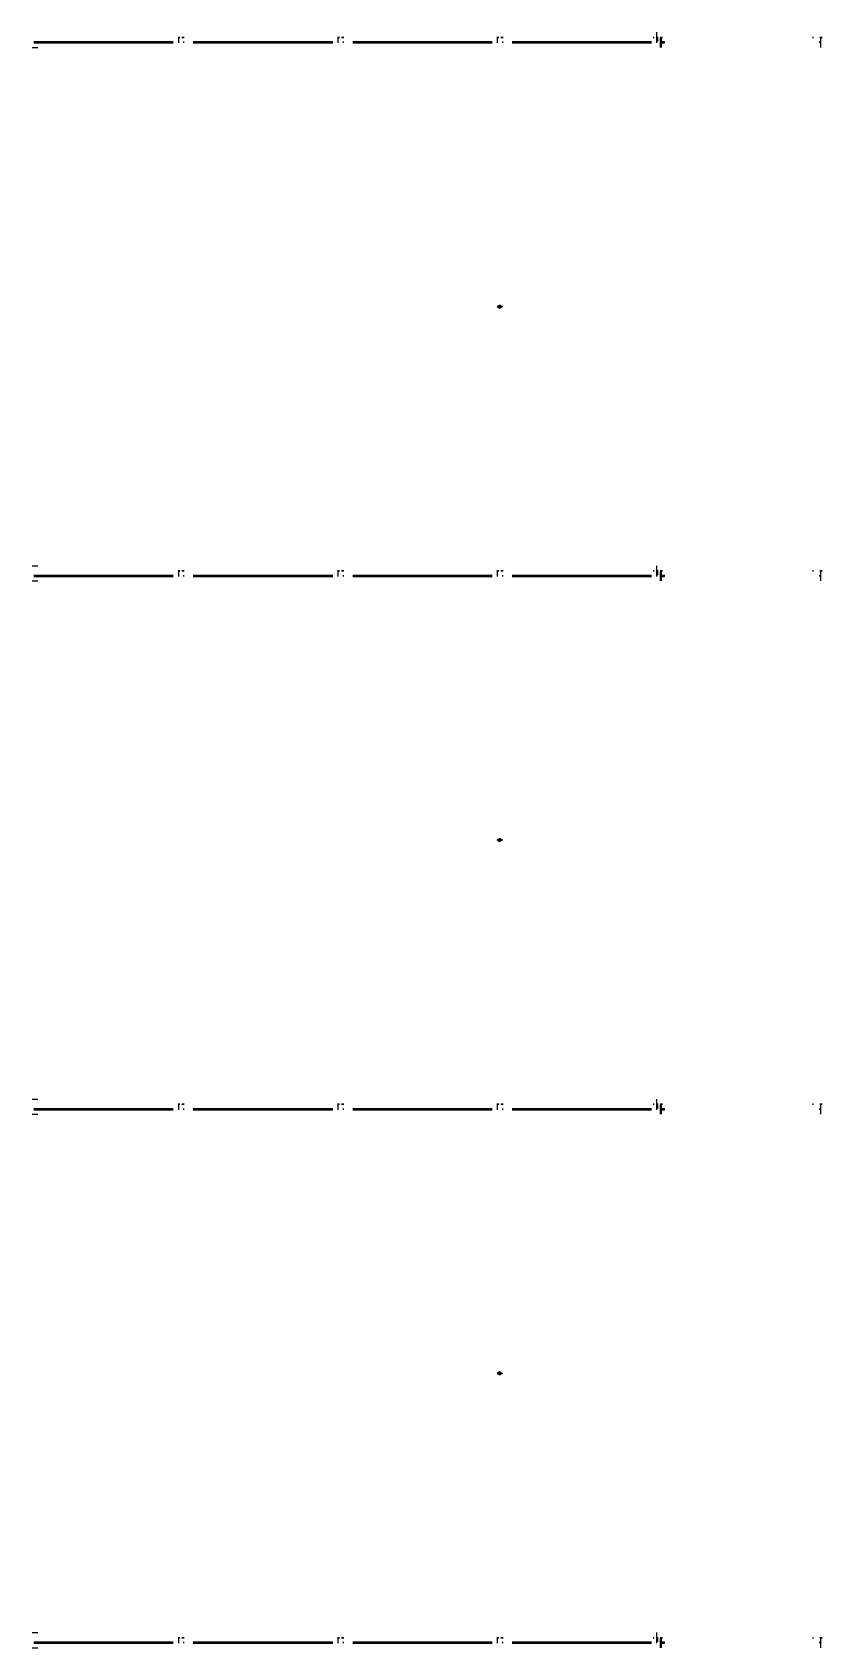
# Model space of a CAD drawing. Header units: inches. Extents: x -37 to 842, y -205 to 94.
# Drawn here: x 24.49 to 27.46, y -156.49 to -150.43 of the extents above; entities that cross this region are included whole.
import ezdxf

# ---------------------------------------------------------------- set-up
doc = ezdxf.new("R2010")
doc.units = ezdxf.units.IN
doc.header["$MEASUREMENT"] = 0
doc.linetypes.add('HIDDEN', pattern=[19.05, 12.7, -6.35])
doc.layers.add('Planta_coberta-HID', color=7, linetype='HIDDEN')

msp = doc.modelspace()

# ---------------------------------------------------------------- linework, layer by layer
at = {"layer": 'Planta_coberta-HID'}
for p, q in [((25.0424, -150.4703), (25.0424, -150.4471)), ((25.0459, -150.4521), (25.0459, -150.4471)), ((25.0572, -150.4521), (25.0572, -150.4471)), ((25.0622, -150.4521), (25.0622, -150.4471)), ((25.6407, -150.4703), (25.6407, -150.4471)), ((25.6443, -150.4521), (25.6443, -150.4471)), ((25.6556, -150.4521), (25.6556, -150.4471)), ((25.6606, -150.4521), (25.6606, -150.4471)), ((26.2391, -150.4703), (26.2391, -150.4471)), ((26.2426, -150.4521), (26.2426, -150.4471)), ((26.2539, -150.4521), (26.2539, -150.4471)), ((26.2589, -150.4521), (26.2589, -150.4471)), ((26.8255, -150.4521), (26.8255, -150.4471)), ((26.8374, -150.4703), (26.8374, -150.4303)), ((26.8409, -150.4653), (26.8409, -150.4471)), ((26.8522, -150.4521), (26.8522, -150.4471)), ((26.8538, -150.4871), (26.8538, -150.4471)), ((26.8572, -150.4521), (26.8572, -150.4471)), ((27.4238, -150.4521), (27.4238, -150.4471)), ((27.4506, -150.4521), (27.4506, -150.4471)), ((27.4522, -150.4871), (27.4522, -150.4471)), ((27.4556, -150.4521), (27.4556, -150.4471)), ((24.493, -150.4871), (24.5135, -150.4871)), ((24.499, -150.4653), (25.0222, -150.4653)), ((24.499, -150.4703), (25.0222, -150.4703)), ((25.0622, -150.4703), (25.0622, -150.4653)), ((25.0973, -150.4653), (25.6206, -150.4653)), ((25.0973, -150.4703), (25.6206, -150.4703)), ((25.6606, -150.4703), (25.6606, -150.4653)), ((25.6956, -150.4653), (26.2189, -150.4653)), ((25.6956, -150.4703), (26.2189, -150.4703)), ((26.2589, -150.4703), (26.2589, -150.4653)), ((26.294, -150.4653), (26.8172, -150.4653)), ((26.294, -150.4703), (26.8172, -150.4703)), ((26.8503, -150.4871), (26.8503, -150.4521)), ((26.8522, -150.4653), (26.8657, -150.4653)), ((26.8572, -150.4703), (26.8657, -150.4703)), ((26.8657, -150.4703), (26.8657, -150.4653)), ((27.4486, -150.4703), (27.4486, -150.4653)), ((26.237, -151.4587), (26.2473, -151.4644)), ((26.2371, -151.4587), (26.2473, -151.4644)), ((26.2473, -151.453), (26.2372, -151.4586)), ((26.2372, -151.4586), (26.2473, -151.4643)), ((26.2473, -151.453), (26.2374, -151.4585)), ((26.2374, -151.4585), (26.2473, -151.464)), ((26.2473, -151.4532), (26.2378, -151.4584)), ((26.2378, -151.4585), (26.2473, -151.4637)), ((26.2383, -151.4584), (26.2473, -151.4634)), ((26.2473, -151.4534), (26.2384, -151.4584)), ((26.239, -151.4583), (26.2473, -151.4629)), ((26.2473, -151.4537), (26.2391, -151.4583)), ((26.2398, -151.4582), (26.2473, -151.4624)), ((26.2473, -151.4541), (26.2399, -151.4582)), ((26.2473, -151.4546), (26.2408, -151.4581)), ((26.2408, -151.4582), (26.2473, -151.4618)), ((26.2418, -151.4581), (26.2473, -151.4612)), ((26.2473, -151.4551), (26.2419, -151.4581)), ((26.2429, -151.4581), (26.2473, -151.4605)), ((26.2473, -151.4557), (26.243, -151.458)), ((26.2441, -151.458), (26.2473, -151.4598)), ((26.2473, -151.4563), (26.2442, -151.458)), ((26.2453, -151.458), (26.2473, -151.4591)), ((26.2473, -151.457), (26.2454, -151.458)), ((26.2466, -151.458), (26.2473, -151.4584)), ((26.2473, -151.453), (26.2574, -151.4586)), ((26.2473, -151.453), (26.2571, -151.4585)), ((26.2473, -151.4532), (26.2567, -151.4584)), ((26.2473, -151.4534), (26.2562, -151.4584)), ((26.2473, -151.4537), (26.2555, -151.4583)), ((26.2473, -151.4541), (26.2547, -151.4582)), ((26.2473, -151.4546), (26.2537, -151.4581)), ((26.2473, -151.4551), (26.2527, -151.4581)), ((26.2473, -151.4557), (26.2516, -151.458)), ((26.2473, -151.4563), (26.2504, -151.458)), ((26.2473, -151.457), (26.2491, -151.458)), ((26.2479, -151.458), (26.2473, -151.4584)), ((26.2492, -151.458), (26.2473, -151.4591)), ((26.2505, -151.458), (26.2473, -151.4598)), ((26.2517, -151.4581), (26.2473, -151.4605)), ((26.2528, -151.4581), (26.2473, -151.4612)), ((26.2538, -151.4582), (26.2473, -151.4618)), ((26.2547, -151.4582), (26.2473, -151.4624)), ((26.2556, -151.4583), (26.2473, -151.4629)), ((26.2562, -151.4584), (26.2473, -151.4634)), ((26.2568, -151.4585), (26.2473, -151.4637)), ((26.2572, -151.4585), (26.2473, -151.464)), ((26.2574, -151.4586), (26.2473, -151.4643)), ((26.2576, -151.4587), (26.2473, -151.4644)), ((26.2575, -151.4587), (26.2473, -151.4644)), ((24.493, -152.4303), (24.5135, -152.4303)), ((25.0424, -152.4703), (25.0424, -152.4471)), ((25.0459, -152.4521), (25.0459, -152.4471)), ((25.0572, -152.4521), (25.0572, -152.4471)), ((25.0622, -152.4521), (25.0622, -152.4471)), ((25.6407, -152.4703), (25.6407, -152.4471)), ((25.6443, -152.4521), (25.6443, -152.4471)), ((25.6556, -152.4521), (25.6556, -152.4471)), ((25.6606, -152.4521), (25.6606, -152.4471)), ((26.2391, -152.4703), (26.2391, -152.4471)), ((26.2426, -152.4521), (26.2426, -152.4471)), ((26.2539, -152.4521), (26.2539, -152.4471)), ((26.2589, -152.4521), (26.2589, -152.4471)), ((26.8255, -152.4521), (26.8255, -152.4471)), ((26.8374, -152.4703), (26.8374, -152.4303)), ((26.8409, -152.4653), (26.8409, -152.4471)), ((26.8522, -152.4521), (26.8522, -152.4471)), ((26.8538, -152.4871), (26.8538, -152.4471)), ((26.8572, -152.4521), (26.8572, -152.4471)), ((27.4238, -152.4521), (27.4238, -152.4471)), ((27.4506, -152.4521), (27.4506, -152.4471)), ((27.4522, -152.4871), (27.4522, -152.4471)), ((27.4556, -152.4521), (27.4556, -152.4471)), ((24.493, -152.4871), (24.5135, -152.4871)), ((24.499, -152.4653), (25.0222, -152.4653)), ((24.499, -152.4703), (25.0222, -152.4703)), ((25.0622, -152.4703), (25.0622, -152.4653)), ((25.0973, -152.4653), (25.6206, -152.4653)), ((25.0973, -152.4703), (25.6206, -152.4703)), ((25.6606, -152.4703), (25.6606, -152.4653)), ((25.6956, -152.4653), (26.2189, -152.4653)), ((25.6956, -152.4703), (26.2189, -152.4703)), ((26.2589, -152.4703), (26.2589, -152.4653)), ((26.294, -152.4653), (26.8172, -152.4653)), ((26.294, -152.4703), (26.8172, -152.4703)), ((26.8503, -152.4871), (26.8503, -152.4521)), ((26.8522, -152.4653), (26.8657, -152.4653)), ((26.8572, -152.4703), (26.8657, -152.4703)), ((26.8657, -152.4703), (26.8657, -152.4653)), ((27.4486, -152.4703), (27.4486, -152.4653)), ((26.237, -153.4587), (26.2473, -153.4644)), ((26.2371, -153.4587), (26.2473, -153.4644)), ((26.2473, -153.453), (26.2372, -153.4586)), ((26.2372, -153.4586), (26.2473, -153.4643)), ((26.2473, -153.453), (26.2374, -153.4585)), ((26.2374, -153.4585), (26.2473, -153.464)), ((26.2473, -153.4532), (26.2378, -153.4584)), ((26.2378, -153.4585), (26.2473, -153.4637)), ((26.2383, -153.4584), (26.2473, -153.4634)), ((26.2473, -153.4534), (26.2384, -153.4584)), ((26.239, -153.4583), (26.2473, -153.4629)), ((26.2473, -153.4537), (26.2391, -153.4583)), ((26.2398, -153.4582), (26.2473, -153.4624)), ((26.2473, -153.4541), (26.2399, -153.4582)), ((26.2473, -153.4546), (26.2408, -153.4581)), ((26.2408, -153.4582), (26.2473, -153.4618)), ((26.2418, -153.4581), (26.2473, -153.4612)), ((26.2473, -153.4551), (26.2419, -153.4581)), ((26.2429, -153.4581), (26.2473, -153.4605)), ((26.2473, -153.4557), (26.243, -153.458)), ((26.2441, -153.458), (26.2473, -153.4598)), ((26.2473, -153.4563), (26.2442, -153.458)), ((26.2453, -153.458), (26.2473, -153.4591)), ((26.2473, -153.457), (26.2454, -153.458)), ((26.2466, -153.458), (26.2473, -153.4584)), ((26.2473, -153.453), (26.2574, -153.4586)), ((26.2473, -153.453), (26.2571, -153.4585)), ((26.2473, -153.4532), (26.2567, -153.4584)), ((26.2473, -153.4534), (26.2562, -153.4584)), ((26.2473, -153.4537), (26.2555, -153.4583)), ((26.2473, -153.4541), (26.2547, -153.4582)), ((26.2473, -153.4546), (26.2537, -153.4581)), ((26.2473, -153.4551), (26.2527, -153.4581)), ((26.2473, -153.4557), (26.2516, -153.458)), ((26.2473, -153.4563), (26.2504, -153.458)), ((26.2473, -153.457), (26.2491, -153.458)), ((26.2479, -153.458), (26.2473, -153.4584)), ((26.2492, -153.458), (26.2473, -153.4591)), ((26.2505, -153.458), (26.2473, -153.4598)), ((26.2517, -153.4581), (26.2473, -153.4605)), ((26.2528, -153.4581), (26.2473, -153.4612)), ((26.2538, -153.4582), (26.2473, -153.4618)), ((26.2547, -153.4582), (26.2473, -153.4624)), ((26.2556, -153.4583), (26.2473, -153.4629)), ((26.2562, -153.4584), (26.2473, -153.4634)), ((26.2568, -153.4585), (26.2473, -153.4637)), ((26.2572, -153.4585), (26.2473, -153.464)), ((26.2574, -153.4586), (26.2473, -153.4643)), ((26.2576, -153.4587), (26.2473, -153.4644)), ((26.2575, -153.4587), (26.2473, -153.4644)), ((24.493, -154.4303), (24.5135, -154.4303)), ((25.0424, -154.4703), (25.0424, -154.4471)), ((25.0459, -154.4521), (25.0459, -154.4471)), ((25.0572, -154.4521), (25.0572, -154.4471)), ((25.0622, -154.4521), (25.0622, -154.4471)), ((25.6407, -154.4703), (25.6407, -154.4471)), ((25.6443, -154.4521), (25.6443, -154.4471)), ((25.6556, -154.4521), (25.6556, -154.4471)), ((25.6606, -154.4521), (25.6606, -154.4471)), ((26.2391, -154.4703), (26.2391, -154.4471)), ((26.2426, -154.4521), (26.2426, -154.4471)), ((26.2539, -154.4521), (26.2539, -154.4471)), ((26.2589, -154.4521), (26.2589, -154.4471)), ((26.8255, -154.4521), (26.8255, -154.4471)), ((26.8374, -154.4703), (26.8374, -154.4303)), ((26.8409, -154.4653), (26.8409, -154.4471)), ((26.8522, -154.4521), (26.8522, -154.4471)), ((26.8538, -154.4871), (26.8538, -154.4471)), ((26.8572, -154.4521), (26.8572, -154.4471)), ((27.4238, -154.4521), (27.4238, -154.4471)), ((27.4506, -154.4521), (27.4506, -154.4471)), ((27.4522, -154.4871), (27.4522, -154.4471)), ((27.4556, -154.4521), (27.4556, -154.4471)), ((24.493, -154.4871), (24.5135, -154.4871)), ((24.499, -154.4653), (25.0222, -154.4653)), ((24.499, -154.4703), (25.0222, -154.4703)), ((25.0622, -154.4703), (25.0622, -154.4653)), ((25.0973, -154.4653), (25.6206, -154.4653)), ((25.0973, -154.4703), (25.6206, -154.4703)), ((25.6606, -154.4703), (25.6606, -154.4653)), ((25.6956, -154.4653), (26.2189, -154.4653)), ((25.6956, -154.4703), (26.2189, -154.4703)), ((26.2589, -154.4703), (26.2589, -154.4653)), ((26.294, -154.4653), (26.8172, -154.4653)), ((26.294, -154.4703), (26.8172, -154.4703)), ((26.8503, -154.4871), (26.8503, -154.4521)), ((26.8522, -154.4653), (26.8657, -154.4653)), ((26.8572, -154.4703), (26.8657, -154.4703)), ((26.8657, -154.4703), (26.8657, -154.4653)), ((27.4486, -154.4703), (27.4486, -154.4653)), ((26.237, -155.4587), (26.2473, -155.4644)), ((26.2371, -155.4587), (26.2473, -155.4644)), ((26.2473, -155.453), (26.2372, -155.4586)), ((26.2372, -155.4586), (26.2473, -155.4643)), ((26.2473, -155.453), (26.2374, -155.4585)), ((26.2374, -155.4585), (26.2473, -155.464)), ((26.2473, -155.4532), (26.2378, -155.4584)), ((26.2378, -155.4585), (26.2473, -155.4637)), ((26.2383, -155.4584), (26.2473, -155.4634)), ((26.2473, -155.4534), (26.2384, -155.4584)), ((26.239, -155.4583), (26.2473, -155.4629)), ((26.2473, -155.4537), (26.2391, -155.4583)), ((26.2398, -155.4582), (26.2473, -155.4624)), ((26.2473, -155.4541), (26.2399, -155.4582)), ((26.2473, -155.4546), (26.2408, -155.4581)), ((26.2408, -155.4582), (26.2473, -155.4618)), ((26.2418, -155.4581), (26.2473, -155.4612)), ((26.2473, -155.4551), (26.2419, -155.4581)), ((26.2429, -155.4581), (26.2473, -155.4605)), ((26.2473, -155.4557), (26.243, -155.458)), ((26.2441, -155.458), (26.2473, -155.4598)), ((26.2473, -155.4563), (26.2442, -155.458)), ((26.2453, -155.458), (26.2473, -155.4591)), ((26.2473, -155.457), (26.2454, -155.458)), ((26.2466, -155.458), (26.2473, -155.4584)), ((26.2473, -155.453), (26.2574, -155.4586)), ((26.2473, -155.453), (26.2571, -155.4585)), ((26.2473, -155.4532), (26.2567, -155.4584)), ((26.2473, -155.4534), (26.2562, -155.4584)), ((26.2473, -155.4537), (26.2555, -155.4583)), ((26.2473, -155.4541), (26.2547, -155.4582)), ((26.2473, -155.4546), (26.2537, -155.4581)), ((26.2473, -155.4551), (26.2527, -155.4581)), ((26.2473, -155.4557), (26.2516, -155.458)), ((26.2473, -155.4563), (26.2504, -155.458)), ((26.2473, -155.457), (26.2491, -155.458)), ((26.2479, -155.458), (26.2473, -155.4584)), ((26.2492, -155.458), (26.2473, -155.4591)), ((26.2505, -155.458), (26.2473, -155.4598)), ((26.2517, -155.4581), (26.2473, -155.4605)), ((26.2528, -155.4581), (26.2473, -155.4612)), ((26.2538, -155.4582), (26.2473, -155.4618)), ((26.2547, -155.4582), (26.2473, -155.4624)), ((26.2556, -155.4583), (26.2473, -155.4629)), ((26.2562, -155.4584), (26.2473, -155.4634)), ((26.2568, -155.4585), (26.2473, -155.4637)), ((26.2572, -155.4585), (26.2473, -155.464)), ((26.2574, -155.4586), (26.2473, -155.4643)), ((26.2576, -155.4587), (26.2473, -155.4644)), ((26.2575, -155.4587), (26.2473, -155.4644)), ((24.493, -156.4303), (24.5135, -156.4303)), ((25.0424, -156.4703), (25.0424, -156.4471)), ((25.0459, -156.4521), (25.0459, -156.4471)), ((25.0572, -156.4521), (25.0572, -156.4471)), ((25.0622, -156.4521), (25.0622, -156.4471)), ((25.6407, -156.4703), (25.6407, -156.4471)), ((25.6443, -156.4521), (25.6443, -156.4471)), ((25.6556, -156.4521), (25.6556, -156.4471)), ((25.6606, -156.4521), (25.6606, -156.4471)), ((26.2391, -156.4703), (26.2391, -156.4471)), ((26.2426, -156.4521), (26.2426, -156.4471)), ((26.2539, -156.4521), (26.2539, -156.4471)), ((26.2589, -156.4521), (26.2589, -156.4471)), ((26.8255, -156.4521), (26.8255, -156.4471)), ((26.8374, -156.4703), (26.8374, -156.4303)), ((26.8409, -156.4653), (26.8409, -156.4471)), ((26.8522, -156.4521), (26.8522, -156.4471)), ((26.8538, -156.4871), (26.8538, -156.4471)), ((26.8572, -156.4521), (26.8572, -156.4471)), ((27.4238, -156.4521), (27.4238, -156.4471)), ((27.4506, -156.4521), (27.4506, -156.4471)), ((27.4522, -156.4871), (27.4522, -156.4471)), ((27.4556, -156.4521), (27.4556, -156.4471)), ((24.493, -156.4871), (24.5135, -156.4871)), ((24.499, -156.4653), (25.0222, -156.4653)), ((24.499, -156.4703), (25.0222, -156.4703)), ((25.0622, -156.4703), (25.0622, -156.4653)), ((25.0973, -156.4653), (25.6206, -156.4653)), ((25.0973, -156.4703), (25.6206, -156.4703)), ((25.6606, -156.4703), (25.6606, -156.4653)), ((25.6956, -156.4653), (26.2189, -156.4653)), ((25.6956, -156.4703), (26.2189, -156.4703)), ((26.2589, -156.4703), (26.2589, -156.4653)), ((26.294, -156.4653), (26.8172, -156.4653)), ((26.294, -156.4703), (26.8172, -156.4703)), ((26.8503, -156.4871), (26.8503, -156.4521)), ((26.8522, -156.4653), (26.8657, -156.4653)), ((26.8572, -156.4703), (26.8657, -156.4703)), ((26.8657, -156.4703), (26.8657, -156.4653)), ((27.4486, -156.4703), (27.4486, -156.4653))]:
    msp.add_line(p, q, dxfattribs=at)

doc.saveas('drawing.dxf')
